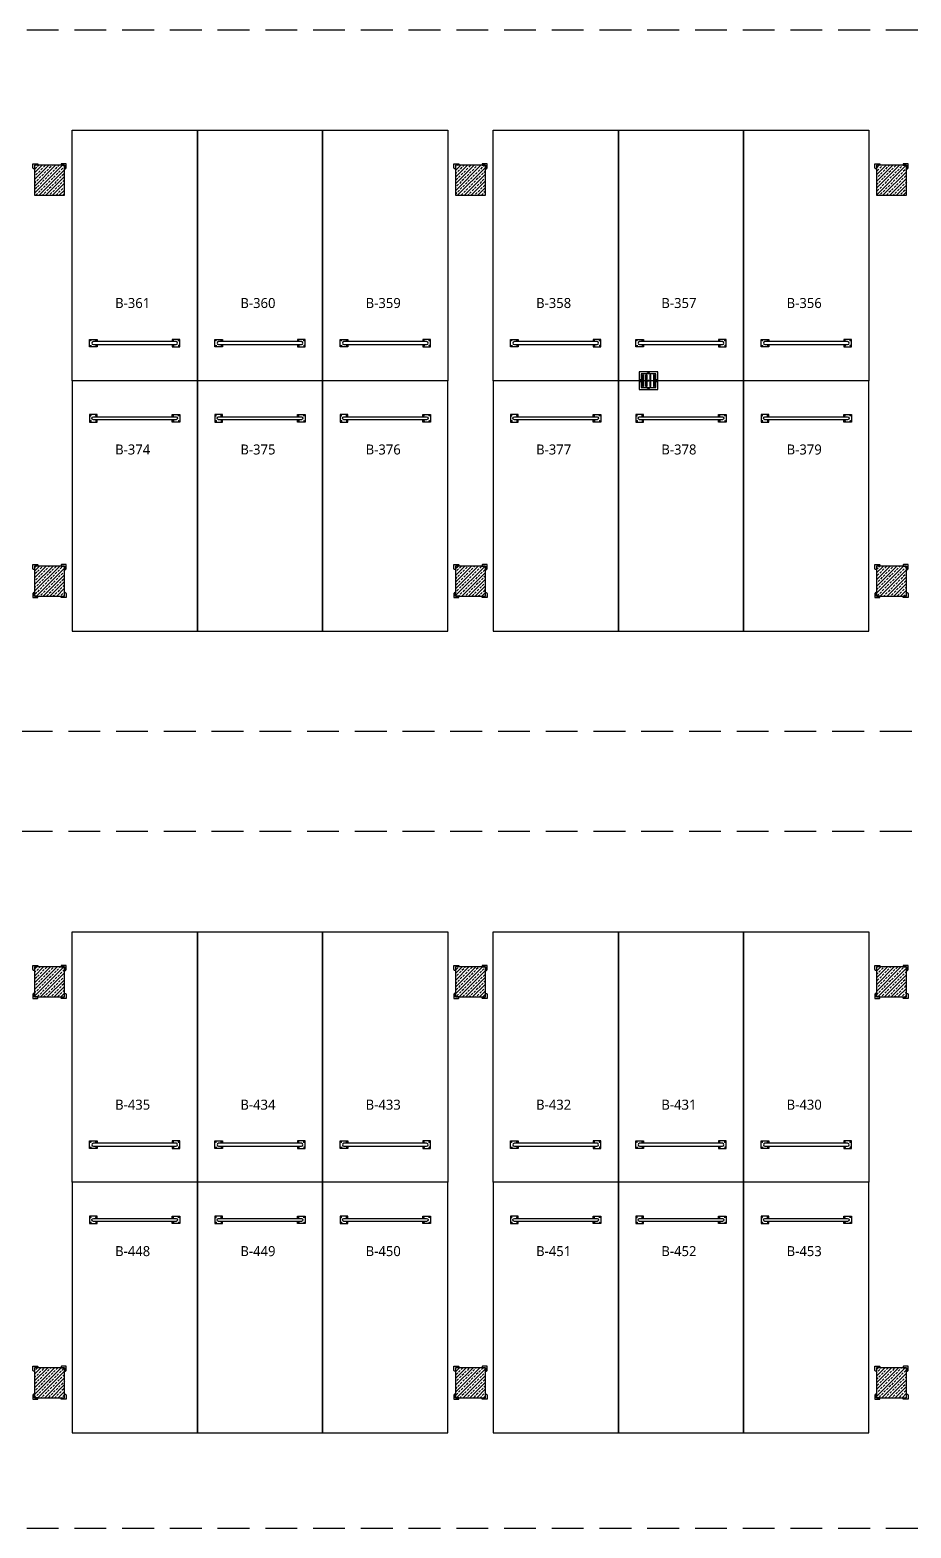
# Model space of a CAD drawing. Header units: millimetres. Extents: x -379292 to 1221486, y 92049 to 447512.
# Drawn here: x 88258 to 105838, y 173719 to 203619 of the extents above; entities that cross this region are included whole.
import ezdxf
from ezdxf.enums import TextEntityAlignment as Align

# ---------------------------------------------------------------- set-up
doc = ezdxf.new("R2010")
doc.units = ezdxf.units.MM
doc.linetypes.add('HIDDEN', pattern=[9.525, 6.35, -3.175])
for name, color, linetype in [('04_RAIN INLET', 51, 'Continuous'), ('05_HATCH CONCRETE', 141, 'Continuous'), ('05_SYMBOL', 2, 'Continuous'), ('202-A-Y-MahalAd', 141, 'Continuous')]:
    doc.layers.add(name, color=color, linetype=linetype)
doc.styles.get("Standard").update_dxf_attribs({"font": 'segoeuil.ttf'})
pattern_1 = [(225, (905000, -3e-07), (67.351921, -67.351921), []), (225, (904932.65, -3e-07), (67.351921, -67.351921), [47.625, -23.8125])]

# ---------------------------------------------------------------- blocks, each defined once
blk = doc.blocks.new('202_Vida')
at = {"color": 0, "linetype": 'ByBlock', "ltscale": 0.2}
for points in [[(1, 0), (-1, 0)], [(0, 1), (0, -1)]]:
    blk.add_lwpolyline(points, dxfattribs=at)
at = {"color": 0, "linetype": 'ByBlock'}
for radius in [0.42, 0.23, 0.155]:
    blk.add_circle((0, 0), radius, dxfattribs=at)
blk = doc.blocks.new('202_Stoper')
at = {"color": 0, "linetype": 'ByBlock'}
for points in [[(-750, -30), (-750, -75), (-900, -75), (-900, 75), (-750, 75), (-750, 30)], [(750, -30), (750, -75), (900, -75), (900, 75), (750, 75), (750, 30)]]:
    blk.add_lwpolyline(points, dxfattribs=at)
blk.add_lwpolyline([(825, -30, 1), (825, 30), (-825, 30, 1), (-825, -30)], format="xyb", close=True, dxfattribs=at)
at = {"color": 0, "linetype": 'ByBlock', "yscale": 10, "zscale": 10, "rotation": 180}
for p, xscale in [((-877, 53), -10), ((-772, 53), 10), ((772, 53), -10), ((877, 53), 10)]:
    blk.add_blockref('202_Vida', p, dxfattribs=dict(at, xscale=xscale))
at = {"color": 0, "linetype": 'ByBlock', "yscale": 10, "zscale": 10}
for p, xscale in [((-877, -52), 10), ((-772, -52), -10), ((772, -52), 10), ((877, -52), -10)]:
    blk.add_blockref('202_Vida', p, dxfattribs=dict(at, xscale=xscale))
blk = doc.blocks.new('202_Mahalblok')
at = {"color": 0, "linetype": 'ByBlock', "flags": 128}
blk.add_lwpolyline([(0, 0), (0, 5000), (2500, 5000), (2500, 0)], close=True, dxfattribs=at)
at = {"color": 252}
blk.add_blockref('202_Stoper', (1250, 750), dxfattribs=at)
at = {"color": 0, "linetype": 'ByBlock', "ltscale": 25}
blk.add_attdef('MAHALNO', text='', height=200, dxfattribs=at).set_placement((1209, 1390), align=Align.BOTTOM_CENTER)
blk = doc.blocks.new('202_Izgara')
at = {"color": 8, "ltscale": 25}
blk.add_circle((0, 0), 0.1, dxfattribs=at)
at = {"layer": '04_RAIN INLET', "color": 8}
for p, q in [((1.85, 1.75), (-1.85, 1.75)), ((-1.85, 1.75), (-1.85, -1.75)), ((1.45, 1.35), (-1.45, 1.35)), ((-1.45, 1.35), (-1.45, -1.35)), ((-1.2, 1.15), (-1.2, -1.15)), ((-1, 1.15), (-1.2, 1.15)), ((-1, 1.15), (-1, -1.15)), ((-0.5, -1.15), (-0.5, 1.15)), ((-0.5, 1.15), (-0.3, 1.15)), ((-0.3, 1.15), (-0.3, -1.15)), ((0.3, 1.15), (0.3, -1.15)), ((0.5, 1.15), (0.3, 1.15)), ((0.5, -1.15), (0.5, 1.15)), ((1, 1.15), (1, -1.15)), ((1.2, 1.15), (1, 1.15)), ((1.2, 1.15), (1.2, -1.15)), ((1.45, -1.35), (1.45, 1.35)), ((1.85, -1.75), (1.85, 1.75)), ((-1.85, -1.75), (1.85, -1.75)), ((-1.45, -1.35), (1.45, -1.35)), ((-1, -1.15), (-1.2, -1.15)), ((-0.5, -1.15), (-0.3, -1.15)), ((0.5, -1.15), (0.3, -1.15)), ((1.2, -1.15), (1, -1.15))]:
    blk.add_line(p, q, dxfattribs=at)
at = {"layer": '04_RAIN INLET', "color": 8, "ltscale": 50}
for p, q in [((-1.45, 0.2), (-1.65, 0.2)), ((0.2, 1.55), (-0.2, 1.55)), ((-0.2, 1.35), (-0.2, 1.55)), ((0.2, 1.35), (0.2, 1.55)), ((1.65, 0.2), (1.45, 0.2)), ((-1.45, -0.2), (-1.65, -0.2)), ((-0.2, -1.55), (-0.2, -1.35)), ((0.2, -1.55), (0.2, -1.35)), ((1.65, -0.2), (1.45, -0.2))]:
    blk.add_line(p, q, dxfattribs=at)
at = {"layer": '04_RAIN INLET', "color": 8, "ltscale": 50, "extrusion": (-2.89798e-21, 1.6744e-09, 1)}
for points in [[(-1.65, 0.2), (-1.65, -0.2)], [(1.65, -0.2), (1.65, 0.2)]]:
    blk.add_lwpolyline(points, dxfattribs=at)
at = {"layer": '04_RAIN INLET', "color": 8, "ltscale": 50, "extrusion": (-2.89798e-21, 1.6744e-09, 1), "elevation": 0}
blk.add_lwpolyline([(-0.2, -1.55), (0.2, -1.55)], dxfattribs=at)
blk = doc.blocks.new('bariyer')
at = {"color": 8, "ltscale": 25}
blk.add_lwpolyline([(0, -70), (15, -70, 0.414214), (30, -55), (30, 30), (-55, 30, 0.414214), (-70, 15), (-70, 0), (0, 0)], format="xyb", close=True, dxfattribs=at)
blk = doc.blocks.new('OtoParkBodrumKatMimari')
at = {"layer": '05_HATCH CONCRETE'}
h = blk.add_hatch(dxfattribs=at)
h.set_pattern_fill('ANSI33', color=8, scale=15, angle=180, style=0)
h.set_pattern_definition(pattern_1)
h.paths.add_polyline_path([(37300, 100100), (36700, 100100), (36700, 99500), (37300, 99500)])
h = blk.add_hatch(dxfattribs=at)
h.set_pattern_fill('ANSI33', color=8, scale=15, angle=180, style=0)
h.set_pattern_definition(pattern_1)
h.paths.add_polyline_path([(45700, 100100), (45100, 100100), (45100, 99500), (45700, 99500)])
h = blk.add_hatch(dxfattribs=at)
h.set_pattern_fill('ANSI33', color=8, scale=15, angle=180, style=0)
h.set_pattern_definition(pattern_1)
h.paths.add_polyline_path([(54100, 100100), (53500, 100100), (53500, 99500), (54100, 99500)])
h = blk.add_hatch(dxfattribs=at)
h.set_pattern_fill('ANSI33', color=8, scale=15, angle=180, style=0)
h.set_pattern_definition(pattern_1)
h.paths.add_polyline_path([(37300, 92100), (36700, 92100), (36700, 91500), (37300, 91500)])
h = blk.add_hatch(dxfattribs=at)
h.set_pattern_fill('ANSI33', color=8, scale=15, angle=180, style=0)
h.set_pattern_definition(pattern_1)
h.paths.add_polyline_path([(45700, 92100), (45100, 92100), (45100, 91500), (45700, 91500)])
h = blk.add_hatch(dxfattribs=at)
h.set_pattern_fill('ANSI33', color=8, scale=15, angle=180, style=0)
h.set_pattern_definition(pattern_1)
h.paths.add_polyline_path([(54100, 92100), (53500, 92100), (53500, 91500), (54100, 91500)])
h = blk.add_hatch(dxfattribs=at)
h.set_pattern_fill('ANSI33', color=8, scale=15, angle=180, style=0)
h.set_pattern_definition(pattern_1)
h.paths.add_polyline_path([(37300, 84100), (36700, 84100), (36700, 83500), (37300, 83500)])
h = blk.add_hatch(dxfattribs=at)
h.set_pattern_fill('ANSI33', color=8, scale=15, angle=180, style=0)
h.set_pattern_definition(pattern_1)
h.paths.add_polyline_path([(45700, 84100), (45100, 84100), (45100, 83500), (45700, 83500)])
h = blk.add_hatch(dxfattribs=at)
h.set_pattern_fill('ANSI33', color=8, scale=15, angle=180, style=0)
h.set_pattern_definition(pattern_1)
h.paths.add_polyline_path([(54100, 84100), (53500, 84100), (53500, 83500), (54100, 83500)])
h = blk.add_hatch(dxfattribs=at)
h.set_pattern_fill('ANSI33', color=8, scale=15, angle=180, style=0)
h.set_pattern_definition(pattern_1)
h.paths.add_polyline_path([(37300, 76100), (36700, 76100), (36700, 75500), (37300, 75500)])
h = blk.add_hatch(dxfattribs=at)
h.set_pattern_fill('ANSI33', color=8, scale=15, angle=180, style=0)
h.set_pattern_definition(pattern_1)
h.paths.add_polyline_path([(45700, 76100), (45100, 76100), (45100, 75500), (45700, 75500)])
h = blk.add_hatch(dxfattribs=at)
h.set_pattern_fill('ANSI33', color=8, scale=15, angle=180, style=0)
h.set_pattern_definition(pattern_1)
h.paths.add_polyline_path([(54100, 76100), (53500, 76100), (53500, 75500), (54100, 75500)])
at = {"color": 5}
for points in [[(37300, 100100), (36700, 100100), (36700, 99500), (37300, 99500)], [(45700, 100100), (45100, 100100), (45100, 99500), (45700, 99500)], [(54100, 100100), (53500, 100100), (53500, 99500), (54100, 99500)], [(37300, 92100), (36700, 92100), (36700, 91500), (37300, 91500)], [(45700, 92100), (45100, 92100), (45100, 91500), (45700, 91500)], [(54100, 92100), (53500, 92100), (53500, 91500), (54100, 91500)], [(37300, 84100), (36700, 84100), (36700, 83500), (37300, 83500)], [(45700, 84100), (45100, 84100), (45100, 83500), (45700, 83500)], [(54100, 84100), (53500, 84100), (53500, 83500), (54100, 83500)], [(37300, 76100), (36700, 76100), (36700, 75500), (37300, 75500)], [(45700, 76100), (45100, 76100), (45100, 75500), (45700, 75500)], [(54100, 76100), (53500, 76100), (53500, 75500), (54100, 75500)]]:
    blk.add_lwpolyline(points, close=True, dxfattribs=at)
at = {"layer": '05_SYMBOL', "color": 252, "linetype": 'HIDDEN', "ltscale": 100}
blk.add_lwpolyline([(17400, 100800, -0.414214), (19400, 102800), (128500, 102800, -0.414214), (130500, 100800), (130500, 90800, -0.414214), (128500, 88800), (19400, 88800, -0.414214), (17400, 90800), (17400, 100800)], format="xyb", dxfattribs=at)
for points in [[(128500, 86800), (19400, 86800)], [(19400, 72900), (128500, 72900)]]:
    blk.add_lwpolyline(points, dxfattribs=at)
at = {"layer": '04_RAIN INLET', "xscale": 100, "yscale": 100, "zscale": 100, "rotation": 359.9999999845318}
blk.add_blockref('202_Izgara', (48950, 95800), dxfattribs=at)
at = {"layer": '05_SYMBOL', "color": 8, "xscale": -1}
for p in [(36700, 100100), (45100, 100100), (53500, 100100), (36700, 92100), (45100, 92100), (53500, 92100), (36700, 84100), (45100, 84100), (53500, 84100), (36700, 76100), (45100, 76100), (53500, 76100)]:
    blk.add_blockref('bariyer', p, dxfattribs=at)
at = {"layer": '05_SYMBOL', "color": 8}
for p in [(37300, 100100), (45700, 100100), (54100, 100100), (37300, 92100), (45700, 92100), (54100, 92100), (37300, 84100), (45700, 84100), (54100, 84100), (37300, 76100), (45700, 76100), (54100, 76100)]:
    blk.add_blockref('bariyer', p, dxfattribs=at)
at = {"layer": '05_SYMBOL', "color": 8, "rotation": 180}
for p in [(36700, 91500), (45100, 91500), (53500, 91500), (36700, 83500), (45100, 83500), (53500, 83500), (36700, 75500), (45100, 75500), (53500, 75500)]:
    blk.add_blockref('bariyer', p, dxfattribs=at)
at = {"layer": '05_SYMBOL', "color": 8, "xscale": -1, "rotation": 180}
for p in [(37300, 91500), (45700, 91500), (54100, 91500), (37300, 83500), (45700, 83500), (54100, 83500), (37300, 75500), (45700, 75500), (54100, 75500)]:
    blk.add_blockref('bariyer', p, dxfattribs=at)
at = {"layer": '202-A-Y-MahalAd', "color": 8, "ltscale": 25}
for p, values in [((37450, 95800), {'MAHALNO': 'B-361'}), ((39950, 95800), {'MAHALNO': 'B-360'}), ((42450, 95800), {'MAHALNO': 'B-359'}), ((45850, 95800), {'MAHALNO': 'B-358'}), ((48350, 95800), {'MAHALNO': 'B-357'}), ((50850, 95800), {'MAHALNO': 'B-356'}), ((37450, 79800), {'MAHALNO': 'B-435'}), ((39950, 79800), {'MAHALNO': 'B-434'}), ((42450, 79800), {'MAHALNO': 'B-433'}), ((45850, 79800), {'MAHALNO': 'B-432'}), ((48350, 79800), {'MAHALNO': 'B-431'}), ((50850, 79800), {'MAHALNO': 'B-430'})]:
    blk.add_blockref('202_Mahalblok', p, dxfattribs=at).add_auto_attribs(values)
ref = blk.add_blockref('202_Mahalblok', (37450, 95800), dxfattribs=dict(at, xscale=-1, rotation=180))
ref.add_attrib('MAHALNO', 'B-374', dxfattribs={"layer": '0', "color": 0, "linetype": 'ByBlock', "ltscale": 25, "height": 200}).set_placement((38659, 94267), align=Align.BOTTOM_CENTER)
ref = blk.add_blockref('202_Mahalblok', (39950, 95800), dxfattribs=dict(at, xscale=-1, rotation=180))
ref.add_attrib('MAHALNO', 'B-375', dxfattribs={"layer": '0', "color": 0, "linetype": 'ByBlock', "ltscale": 25, "height": 200}).set_placement((41159, 94267), align=Align.BOTTOM_CENTER)
ref = blk.add_blockref('202_Mahalblok', (42450, 95800), dxfattribs=dict(at, xscale=-1, rotation=180))
ref.add_attrib('MAHALNO', 'B-376', dxfattribs={"layer": '0', "color": 0, "linetype": 'ByBlock', "ltscale": 25, "height": 200}).set_placement((43659, 94267), align=Align.BOTTOM_CENTER)
ref = blk.add_blockref('202_Mahalblok', (45850, 95800), dxfattribs=dict(at, xscale=-1, rotation=180))
ref.add_attrib('MAHALNO', 'B-377', dxfattribs={"layer": '0', "color": 0, "linetype": 'ByBlock', "ltscale": 25, "height": 200}).set_placement((47059, 94267), align=Align.BOTTOM_CENTER)
ref = blk.add_blockref('202_Mahalblok', (48350, 95800), dxfattribs=dict(at, xscale=-1, rotation=180))
ref.add_attrib('MAHALNO', 'B-378', dxfattribs={"layer": '0', "color": 0, "linetype": 'ByBlock', "ltscale": 25, "height": 200}).set_placement((49559, 94267), align=Align.BOTTOM_CENTER)
ref = blk.add_blockref('202_Mahalblok', (50850, 95800), dxfattribs=dict(at, xscale=-1, rotation=180))
ref.add_attrib('MAHALNO', 'B-379', dxfattribs={"layer": '0', "color": 0, "linetype": 'ByBlock', "ltscale": 25, "height": 200}).set_placement((52059, 94267), align=Align.BOTTOM_CENTER)
ref = blk.add_blockref('202_Mahalblok', (37450, 79800), dxfattribs=dict(at, xscale=-1, rotation=180))
ref.add_attrib('MAHALNO', 'B-448', dxfattribs={"layer": '0', "color": 0, "linetype": 'ByBlock', "ltscale": 25, "height": 200}).set_placement((38659, 78267), align=Align.BOTTOM_CENTER)
ref = blk.add_blockref('202_Mahalblok', (39950, 79800), dxfattribs=dict(at, xscale=-1, rotation=180))
ref.add_attrib('MAHALNO', 'B-449', dxfattribs={"layer": '0', "color": 0, "linetype": 'ByBlock', "ltscale": 25, "height": 200}).set_placement((41159, 78267), align=Align.BOTTOM_CENTER)
ref = blk.add_blockref('202_Mahalblok', (42450, 79800), dxfattribs=dict(at, xscale=-1, rotation=180))
ref.add_attrib('MAHALNO', 'B-450', dxfattribs={"layer": '0', "color": 0, "linetype": 'ByBlock', "ltscale": 25, "height": 200}).set_placement((43659, 78267), align=Align.BOTTOM_CENTER)
ref = blk.add_blockref('202_Mahalblok', (45850, 79800), dxfattribs=dict(at, xscale=-1, rotation=180))
ref.add_attrib('MAHALNO', 'B-451', dxfattribs={"layer": '0', "color": 0, "linetype": 'ByBlock', "ltscale": 25, "height": 200}).set_placement((47059, 78267), align=Align.BOTTOM_CENTER)
ref = blk.add_blockref('202_Mahalblok', (48350, 79800), dxfattribs=dict(at, xscale=-1, rotation=180))
ref.add_attrib('MAHALNO', 'B-452', dxfattribs={"layer": '0', "color": 0, "linetype": 'ByBlock', "ltscale": 25, "height": 200}).set_placement((49559, 78267), align=Align.BOTTOM_CENTER)
ref = blk.add_blockref('202_Mahalblok', (50850, 79800), dxfattribs=dict(at, xscale=-1, rotation=180))
ref.add_attrib('MAHALNO', 'B-453', dxfattribs={"layer": '0', "color": 0, "linetype": 'ByBlock', "ltscale": 25, "height": 200}).set_placement((52059, 78267), align=Align.BOTTOM_CENTER)

msp = doc.modelspace()

# ---------------------------------------------------------------- block references
at = {"color": 8}
msp.add_blockref('OtoParkBodrumKatMimari', (51648, 100818.8), dxfattribs=at)

doc.saveas('drawing.dxf')
